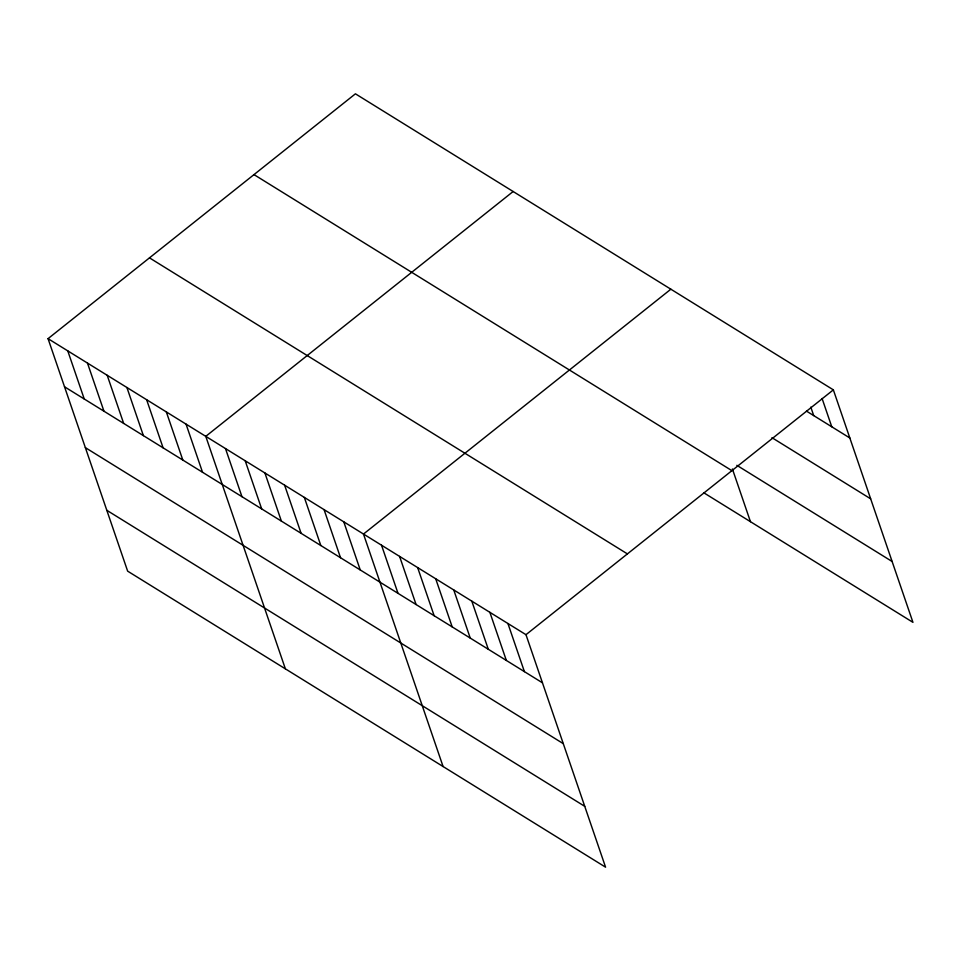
<?xml version="1.0" encoding="UTF-8"?>
<svg xmlns="http://www.w3.org/2000/svg" width="961" height="961" viewBox="0 0 961 961"><rect width="100%" height="100%" fill="white"/><g stroke="black" fill="none" stroke-linecap="round" stroke-linejoin="round"><path stroke-width="1.44" d="M48.05 338.656L525.979 634.692L605.574 867.182L127.645 571.146L48.05 338.656L355.426 93.818L833.355 389.854L912.95 622.344L703.632 492.681M513.138 191.515L205.774 436.354L285.369 668.832M670.862 289.201L363.486 534.052L443.081 766.53M525.979 634.692L833.355 389.854M806.495 411.128L849.824 437.976M771.959 437.675L870.654 498.819M736.847 465.316L892.12 561.5M253.992 174.614L731.922 470.662M149.484 257.86L627.413 553.896M64.519 386.778L542.46 682.815M85.349 447.622L563.29 743.658M106.815 510.303L584.744 806.339M822.087 398.491L831.77 426.792M810.808 407.116L813.715 415.608M732.402 468.956L750.457 521.691M507.925 623.509L524.406 671.631M489.87 612.337L506.351 660.447M471.815 601.154L488.296 649.264M453.76 589.97L470.241 638.08M435.705 578.786L452.187 626.896M417.651 567.603L434.132 615.713M399.596 556.419L416.077 604.529M381.541 545.235L398.01 593.345M343.774 521.835L360.243 569.945M324.061 509.618L340.53 557.74M304.337 497.414L320.818 545.524M284.624 485.197L301.105 533.319M264.912 472.992L281.381 521.102M245.199 460.775L261.668 508.898M225.487 448.571L241.956 496.681M186.05 424.137L202.531 472.259M166.337 411.933L182.818 460.043M146.625 399.716L163.094 447.838M126.912 387.511L143.381 435.621M107.2 375.295L123.669 423.417M87.475 363.09L103.956 411.2M67.763 350.873L84.244 398.995"/></g></svg>
